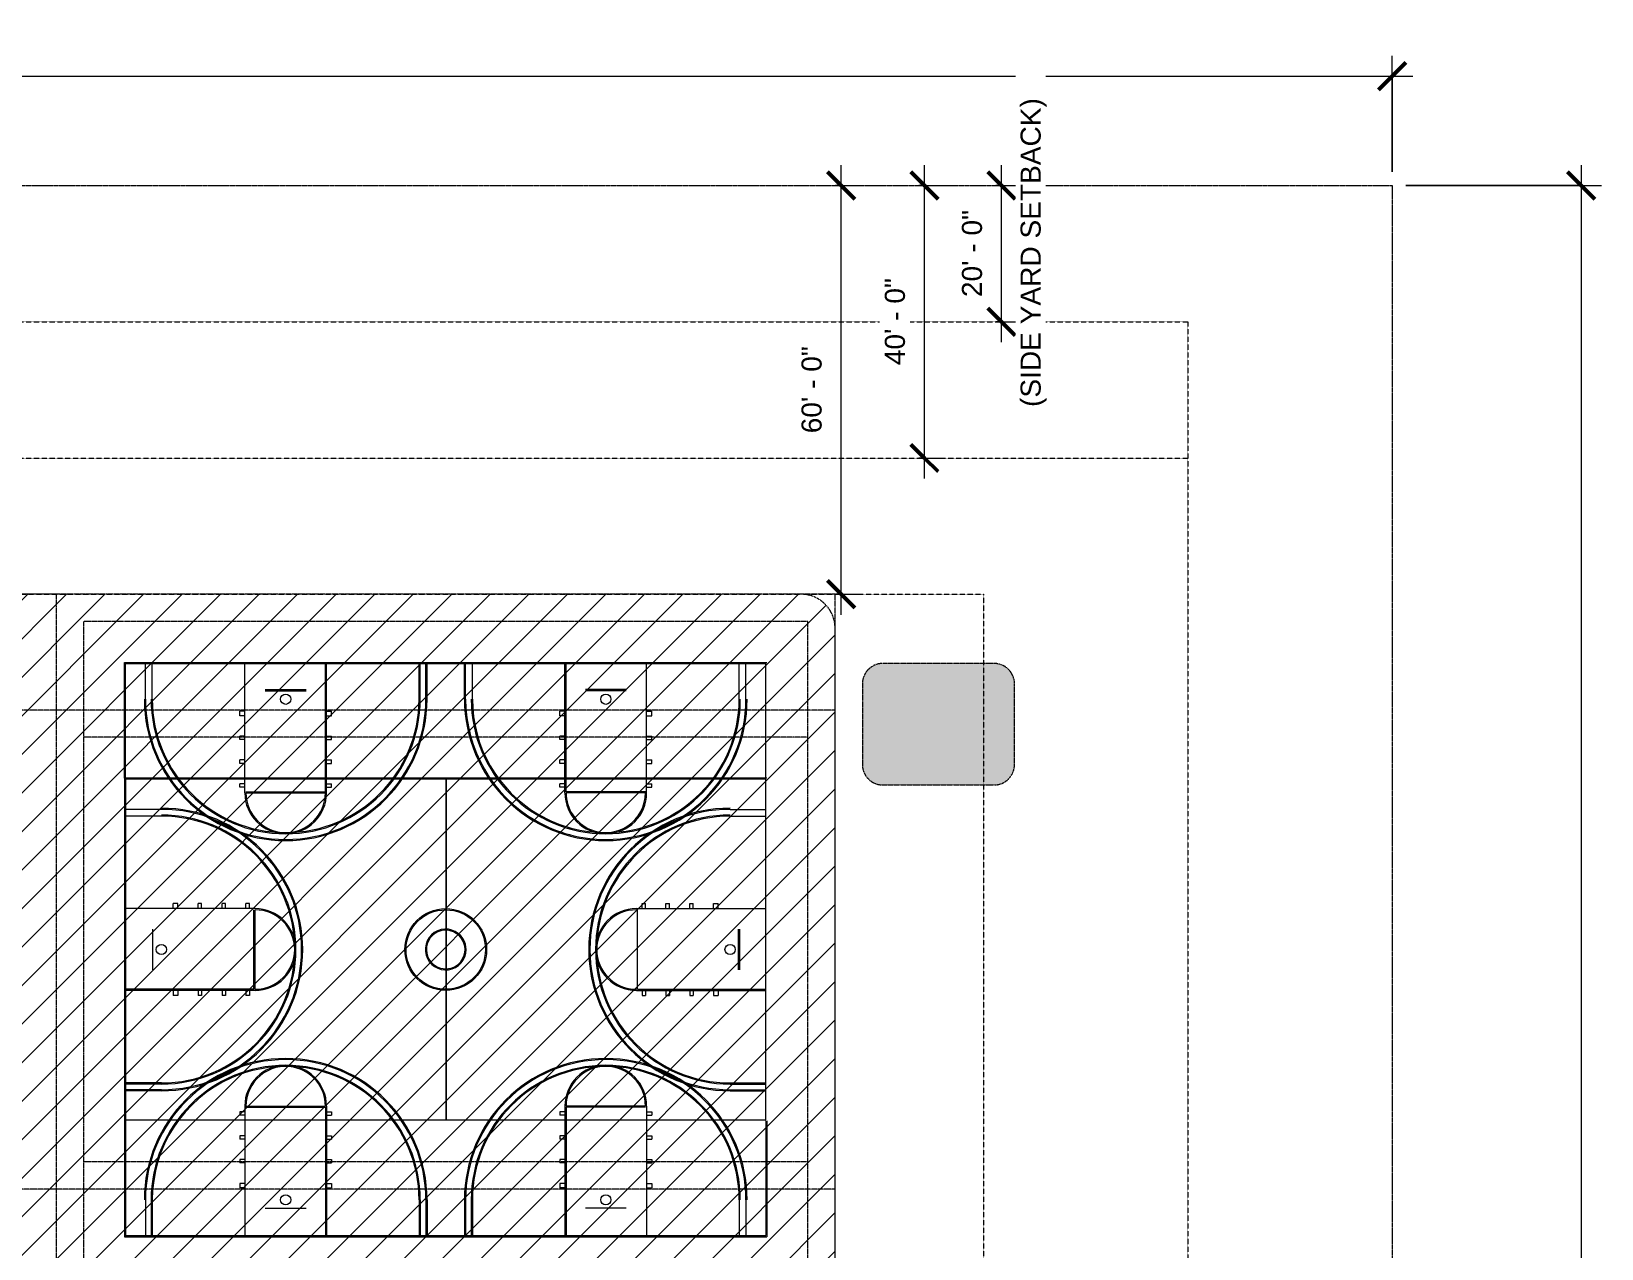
# Model space of a CAD drawing. Header units: inches. Extents: x 15868 to 47478, y -26121 to 7059.
# Drawn here: x 44711 to 47478, y -21343 to -19198 of the extents above; entities that cross this region are included whole.
import ezdxf

# ---------------------------------------------------------------- set-up
doc = ezdxf.new("R2010")
doc.units = ezdxf.units.IN
doc.header["$MEASUREMENT"] = 0
for name, pattern in [('Center', [1.25, 0.25, -0.1875, 0.625, -0.1875]), ('Hidden', [0.28125, 0.1875, -0.09375]), ('Hidden 1_8_', [0.1875, 0.125, -0.0625])]:
    doc.linetypes.add(name, pattern=pattern)
for name, color, linetype, lineweight in [('A-ANNO-DIMS', 211, 'Continuous', 9), ('A-ANNO-DIMS-384', 211, 'Continuous', 9), ('A-DETL', 90, 'Continuous', 9), ('A-DETL-GENF', 92, 'Continuous', 9), ('A-DETL-HDLN', 90, 'Hidden 1_8_', 9)]:
    doc.layers.add(name, color=color, linetype=linetype, lineweight=lineweight)
doc.styles.add('Arial', font='arial.ttf', dxfattribs={"height": 35.407186})
doc.dimstyles.new('Linear_-_3_32__Arial', dxfattribs={"dimscale": 12, "dimtxt": 36, "dimasz": 4, "dimexe": 3, "dimexo": 2, "dimgap": 2, "dimtad": 1, "dimdec": 0, "dimzin": 1, "dimdsep": 46, "dimlunit": 4, "dimtxsty": 'Arial', "dimblk1": 'OBLIQUE', "dimblk2": 'OBLIQUE', "dimsah": 1, "dimcen": 0.09, "dimdle": 3, "dimazin": 0, "dimtfac": 1, "dimtdec": 4, "dimtix": 1, "dimtmove": 0, "dimatfit": 3, "dimfxl": 1, "dimtvp": 1, "dimtfill": 1, "dimfrac": 2, "dimtolj": 1, "dimtzin": 0, "dimarcsym": 2})

# ---------------------------------------------------------------- blocks, each defined once
blk = doc.blocks.new('DIMBLOCK11-Level 1')
at = {"layer": 'A-ANNO-DIMS-384', "lineweight": 50}
for p, q in [((47441.8, -19470.1), (47417.8, -19446.1)), ((47441.8, -19470.1), (47465.8, -19494.1)), ((47441.8, -25716.4), (47417.8, -25692.4)), ((47441.8, -25716.4), (47465.8, -25740.4))]:
    blk.add_line(p, q, dxfattribs=at)
at = {"layer": 'A-ANNO-DIMS-384'}
for p, q in [((47441.8, -19434.1), (47441.8, -25752.4)), ((47133, -19470.1), (47477.8, -19470.1)), ((47441.8, -19470.1), (47133, -19470.1)), ((47133, -25716.4), (47477.8, -25716.4)), ((47441.8, -25716.4), (47133, -25716.4))]:
    blk.add_line(p, q, dxfattribs=at)
at = {"layer": 'A-ANNO-DIMS-384', "color": 0, "insert": (47371.9, -22683.2), "char_height": 35.41, "width": 216, "attachment_point": 1, "rotation": 90, "line_spacing_factor": 0.938532, "style": 'Arial', "bg_fill": 3, "box_fill_scale": 1.25, "bg_fill_color": 0, "bg_fill_transparency": 0}
blk.add_mtext('520\' - 6"', dxfattribs=at)
blk = doc.blocks.new('_Oblique')
at = {"color": 0, "linetype": 'ByBlock', "lineweight": -2}
blk.add_line((-0.5, -0.5), (0.5, 0.5), dxfattribs=at)
blk = doc.blocks.new('DIMBLOCK13-Level 1')
at = {"layer": 'A-ANNO-DIMS-384'}
for p, q in [((39068.4, -19446.1), (39068.4, -19241.2)), ((47109, -19446.1), (47109, -19241.2)), ((39032.4, -19277.2), (47145, -19277.2)), ((39068.4, -19277.2), (39068.4, -19446.1)), ((47109, -19277.2), (47109, -19446.1))]:
    blk.add_line(p, q, dxfattribs=at)
at = {"layer": 'A-ANNO-DIMS-384', "lineweight": 50}
for p, q in [((39068.4, -19277.2), (39092.4, -19253.2)), ((47109, -19277.2), (47133, -19253.2)), ((39068.4, -19277.2), (39044.4, -19301.2)), ((47109, -19277.2), (47085, -19301.2))]:
    blk.add_line(p, q, dxfattribs=at)
at = {"layer": 'A-ANNO-DIMS-384', "color": 0, "insert": (42998.7, -19207.2), "char_height": 35.41, "width": 216, "attachment_point": 1, "line_spacing_factor": 0.938532, "style": 'Arial', "bg_fill": 3, "box_fill_scale": 1.25, "bg_fill_color": 0, "bg_fill_transparency": 0}
blk.add_mtext('670\' - 1"', dxfattribs=at)
blk = doc.blocks.new('DIMBLOCK14-Level 1')
at = {"layer": 'A-ANNO-DIMS-384', "lineweight": 50}
for p, q in [((46138.2, -19470.1), (46114.2, -19446.1)), ((46138.2, -19470.1), (46162.2, -19494.1)), ((46138.2, -20190.1), (46114.2, -20166.1)), ((46138.2, -20190.1), (46162.2, -20214.1))]:
    blk.add_line(p, q, dxfattribs=at)
at = {"layer": 'A-ANNO-DIMS-384'}
for p, q in [((46138.2, -20226.1), (46138.2, -19434.1)), ((46128.2, -19470.1), (46174.2, -19470.1)), ((46138.2, -19470.1), (46128.2, -19470.1)), ((46128.2, -20190.1), (46174.2, -20190.1)), ((46138.2, -20190.1), (46128.2, -20190.1))]:
    blk.add_line(p, q, dxfattribs=at)
at = {"layer": 'A-ANNO-DIMS-384', "color": 0, "insert": (46068.2, -19906.5), "char_height": 35.41, "width": 183.434, "attachment_point": 1, "rotation": 90, "line_spacing_factor": 0.938532, "style": 'Arial', "bg_fill": 3, "box_fill_scale": 1.25, "bg_fill_color": 0, "bg_fill_transparency": 0}
blk.add_mtext('60\' - 0"', dxfattribs=at)
blk = doc.blocks.new('DIMBLOCK19-Level 1')
at = {"layer": 'A-ANNO-DIMS-384', "lineweight": 50}
for p, q in [((46284.9, -19470.1), (46260.9, -19446.1)), ((46284.9, -19470.1), (46308.9, -19494.1)), ((46284.9, -19950.1), (46260.9, -19926.1)), ((46284.9, -19950.1), (46308.9, -19974.1))]:
    blk.add_line(p, q, dxfattribs=at)
at = {"layer": 'A-ANNO-DIMS-384'}
for p, q in [((46284.9, -19986.1), (46284.9, -19434.1)), ((46275, -19470.1), (46320.9, -19470.1)), ((46284.9, -19470.1), (46275, -19470.1)), ((46275, -19950.1), (46320.9, -19950.1)), ((46284.9, -19950.1), (46275, -19950.1))]:
    blk.add_line(p, q, dxfattribs=at)
at = {"layer": 'A-ANNO-DIMS-384', "color": 0, "insert": (46215, -19786.5), "char_height": 35.41, "width": 183.434, "attachment_point": 1, "rotation": 90, "line_spacing_factor": 0.938532, "style": 'Arial', "bg_fill": 3, "box_fill_scale": 1.25, "bg_fill_color": 0, "bg_fill_transparency": 0}
blk.add_mtext('40\' - 0"', dxfattribs=at)
blk = doc.blocks.new('DIMBLOCK30-Level 1')
at = {"layer": 'A-ANNO-DIMS-384', "lineweight": 50}
for p, q in [((46420.7, -19470.1), (46396.7, -19446.1)), ((46420.7, -19470.1), (46444.7, -19494.1)), ((46420.7, -19710.1), (46396.7, -19686.1)), ((46420.7, -19710.1), (46444.7, -19734.1))]:
    blk.add_line(p, q, dxfattribs=at)
at = {"layer": 'A-ANNO-DIMS-384'}
for p, q in [((46420.7, -19746.1), (46420.7, -19434.1)), ((46410.8, -19470.1), (46456.7, -19470.1)), ((46420.7, -19470.1), (46410.8, -19470.1)), ((46410.8, -19710.1), (46456.7, -19710.1)), ((46420.7, -19710.1), (46410.8, -19710.1))]:
    blk.add_line(p, q, dxfattribs=at)
at = {"layer": 'A-ANNO-DIMS-384', "color": 0, "attachment_point": 1, "rotation": 90, "line_spacing_factor": 0.938532, "style": 'Arial', "bg_fill": 3, "box_fill_scale": 1.25, "bg_fill_color": 0, "bg_fill_transparency": 0}
for s, insert, char_height, width in [('(SIDE YARD SETBACK)', (46454.2, -19860.1), 35.407, 648), ('20\' - 0"', (46350.8, -19666.5), 35.41, 183.434)]:
    blk.add_mtext(s, dxfattribs=dict(at, insert=insert, char_height=char_height, width=width))

msp = doc.modelspace()

# ---------------------------------------------------------------- hatches: boundary and pattern name
at = {"layer": 'A-DETL-GENF'}
h = msp.add_hatch(dxfattribs=at)
h.set_pattern_fill('FP_1', color=9, style=0, pattern_type=2)
h.set_pattern_definition([(45, (0, 0), (-33.941125, 33.941125), [])])
h.paths.add_polyline_path([(44759, -22616.1), (46067.4, -22616.1), (46072.6, -22615.8), (46077.8, -22615.1), (46082.9, -22614), (46087.9, -22612.4), (46093.1, -22610.2), (46097.4, -22608), (46101.8, -22605.2), (46106, -22602), (46109.8, -22598.5), (46113.4, -22594.6), (46116.5, -22590.5), (46119.4, -22586.1), (46121.8, -22581.4), (46123.8, -22576.6), (46125.3, -22571.6), (46126.5, -22566.5), (46127.2, -22561.3), (46127.4, -22556.1), (46127.4, -20250.1), (46127.2, -20244.8), (46126.5, -20239.6), (46125.3, -20234.5), (46123.8, -20229.5), (46121.8, -20224.7), (46119.4, -20220.1), (46116.5, -20215.6), (46113.4, -20211.5), (46109.8, -20207.6), (46106, -20204.1), (46101.8, -20200.9), (46097.4, -20198.1), (46092.7, -20195.7), (46087.9, -20193.7), (46082.9, -20192.1), (46077.8, -20191), (46072.6, -20190.3), (46067.4, -20190.1), (41636.4, -20190.1), (41631.2, -20190.3), (41626, -20191), (41620.4, -20192.2), (41615.9, -20193.7), (41611, -20195.7), (41606.4, -20198.1), (41602, -20200.9), (41597.8, -20204.1), (41594, -20207.6), (41590.4, -20211.5), (41587.2, -20215.6), (41584.4, -20220.1), (41582, -20224.7), (41580, -20229.5), (41578.4, -20234.5), (41577.3, -20239.6), (41576.6, -20244.8), (41576.4, -20250.1), (41576.4, -21031.9), (41576.6, -21027.9), (41577.3, -21023.9), (41578.4, -21020), (41580, -21016.3), (41581.9, -21012.8), (41584.2, -21009.5), (41586.9, -21006.5), (41589.9, -21003.8), (41593.2, -21001.4), (41596.8, -20999.5), (41600.5, -20997.9), (41604.4, -20996.8), (41608.4, -20996.2), (41612.4, -20995.9), (41831.7, -20995.9), (41835.7, -20996.2), (41839.7, -20996.8), (41843.6, -20997.9), (41847.3, -20999.5), (41850.9, -21001.4), (41854.2, -21003.8), (41857.2, -21006.5), (41859.9, -21009.5), (41862.2, -21012.8), (41864.1, -21016.3), (41865.7, -21020), (41866.8, -21023.9), (41867.5, -21027.9), (41867.7, -21031.9), (41867.7, -21380.1), (41867.5, -21384.1), (41866.8, -21388.1), (41865.7, -21391.9), (41864.1, -21395.7), (41862.2, -21399.2), (41859.9, -21402.5), (41857.2, -21405.5), (41854.2, -21408.2), (41850.9, -21410.5), (41847.3, -21412.5), (41843.6, -21414), (41839.7, -21415.2), (41835.7, -21415.8), (41834.7, -21416.1), (44755.4, -21416.1), (44755.4, -22616.1)], flags=0)
h.paths.add_polyline_path([(41604.9, -21416.1), (41610.3, -21415.9), (41607.1, -21415.6), (41604.1, -21415.1), (41600.5, -21414), (41596.8, -21412.5), (41592.6, -21410.1), (41589.9, -21408.2), (41586.9, -21405.5), (41583.4, -21401.3), (41581.7, -21398.7), (41580, -21395.7), (41578.4, -21391.9), (41577.3, -21388.1), (41576.5, -21382.6), (41576.6, -21386), (41576.7, -21388.1), (41577.7, -21394.3), (41578.4, -21397.6), (41580, -21402.6), (41582, -21407.4), (41584.7, -21412.5), (41587.1, -21416.1), (41602.5, -21416.1)], flags=0)
msp.add_hatch(color=7, dxfattribs=at).paths.add_polyline_path([(46211.4, -20526.1), (46407.5, -20526.1), (46411.5, -20525.8), (46415.5, -20525.2), (46419.3, -20524), (46423.1, -20522.5), (46426.6, -20520.5), (46429.9, -20518.2), (46432.9, -20515.5), (46435.6, -20512.5), (46437.9, -20509.2), (46439.9, -20505.7), (46441.4, -20501.9), (46442.6, -20498.1), (46443.2, -20494.1), (46443.5, -20490.1), (46443.5, -20348.1), (46443.2, -20344), (46442.6, -20340), (46441.4, -20336.2), (46439.9, -20332.4), (46437.9, -20328.9), (46435.6, -20325.6), (46432.9, -20322.6), (46429.9, -20319.9), (46426.6, -20317.6), (46423.1, -20315.6), (46419.3, -20314.1), (46415.5, -20313), (46411.5, -20312.3), (46407.5, -20312.1), (46211.4, -20312.1), (46207.4, -20312.3), (46203.4, -20313), (46199.5, -20314.1), (46195.8, -20315.6), (46192.2, -20317.6), (46188.9, -20319.9), (46185.9, -20322.6), (46183.2, -20325.6), (46180.9, -20328.9), (46179, -20332.4), (46177.3, -20336.5), (46176.3, -20340), (46175.6, -20344), (46175.4, -20348.1), (46175.4, -20490.1), (46175.6, -20494.1), (46176.3, -20498.1), (46177.4, -20501.9), (46179, -20505.7), (46180.9, -20509.2), (46183.2, -20512.5), (46185.9, -20515.5), (46188.9, -20518.2), (46192.2, -20520.5), (46195.8, -20522.5), (46199.5, -20524), (46203.4, -20525.2), (46207.4, -20525.8)], flags=0)

# ---------------------------------------------------------------- linework, layer by layer
at = {"layer": 'A-DETL', "linetype": 'Center', "lineweight": 15}
for p, q in [((39068.4, -19470.1), (47109, -19470.1)), ((47109, -19470.1), (47109, -25716.4))]:
    msp.add_line(p, q, dxfattribs=at)
at = {"layer": 'A-DETL', "linetype": 'Hidden', "lineweight": 15}
for p, q in [((39488.4, -19710.1), (46749, -19710.1)), ((46749, -19710.1), (46749, -25564.5)), ((39488.4, -19950.1), (46749, -19950.1)), ((41636.4, -20190.1), (46067.4, -20190.1)), ((46067.4, -20190.1), (46389, -20190.1)), ((46389, -20190.1), (46389, -22712.1))]:
    msp.add_line(p, q, dxfattribs=at)
at = {"layer": 'A-DETL'}
for p, q in [((44875.4, -20514.1), (44875.4, -20310.1)), ((44875.4, -20310.1), (46007.4, -20310.1)), ((44877.4, -20514.1), (44877.4, -20312.1)), ((44877.4, -20312.1), (46005.4, -20312.1)), ((44912.4, -20375.1), (44912.4, -20312.1)), ((44924.4, -20375.1), (44924.4, -20312.1)), ((45087.4, -20540.1), (45087.4, -20312.1)), ((45229.4, -20538.1), (45229.4, -20312.1)), ((45231.4, -20540.1), (45231.4, -20312.1)), ((45394.4, -20375.1), (45394.4, -20312.1)), ((45396.4, -20375.1), (45396.4, -20312.1)), ((45406.4, -20375.1), (45406.4, -20312.1)), ((45408.4, -20375.1), (45408.4, -20312.1)), ((45474.4, -20375.1), (45474.4, -20312.1)), ((45476.4, -20375.1), (45476.4, -20312.1)), ((45488.4, -20375.1), (45488.4, -20312.1)), ((45651.4, -20540.1), (45651.4, -20312.1)), ((45653.4, -20538.1), (45653.4, -20312.1)), ((45795.4, -20540.1), (45795.4, -20312.1)), ((45958.4, -20375.1), (45958.4, -20312.1)), ((45970.4, -20375.1), (45970.4, -20312.1)), ((46005.4, -20514.1), (46005.4, -20312.1)), ((45123.4, -20358.1), (45195.4, -20358.1)), ((45123.4, -20360.1), (45195.4, -20360.1)), ((45759.4, -20358.1), (45687.4, -20358.1)), ((45759.4, -20360.1), (45687.4, -20360.1)), ((45087.4, -20396.1), (45078.4, -20396.1)), ((45078.4, -20404.1), (45078.4, -20396.1)), ((45087.4, -20404.1), (45078.4, -20404.1)), ((45231.4, -20396.1), (45240.4, -20396.1)), ((45231.4, -20404.1), (45240.4, -20404.1)), ((45240.4, -20404.1), (45240.4, -20396.1)), ((45651.4, -20396.1), (45642.4, -20396.1)), ((45642.4, -20404.1), (45642.4, -20396.1)), ((45651.4, -20404.1), (45642.4, -20404.1)), ((45795.4, -20396.1), (45804.4, -20396.1)), ((45795.4, -20404.1), (45804.4, -20404.1)), ((45804.4, -20404.1), (45804.4, -20396.1)), ((45087.4, -20440.1), (45078.4, -20440.1)), ((45078.4, -20446.1), (45078.4, -20440.1)), ((45231.4, -20440.1), (45240.4, -20440.1)), ((45240.4, -20446.1), (45240.4, -20440.1)), ((45651.4, -20440.1), (45642.4, -20440.1)), ((45642.4, -20446.1), (45642.4, -20440.1)), ((45795.4, -20440.1), (45804.4, -20440.1)), ((45804.4, -20446.1), (45804.4, -20440.1)), ((45087.4, -20446.1), (45078.4, -20446.1)), ((45231.4, -20446.1), (45240.4, -20446.1)), ((45651.4, -20446.1), (45642.4, -20446.1)), ((45795.4, -20446.1), (45804.4, -20446.1)), ((45087.4, -20482.1), (45078.4, -20482.1)), ((45078.4, -20488.1), (45078.4, -20482.1)), ((45087.4, -20488.1), (45078.4, -20488.1)), ((45231.4, -20482.1), (45240.4, -20482.1)), ((45231.4, -20488.1), (45240.4, -20488.1)), ((45240.4, -20488.1), (45240.4, -20482.1)), ((45651.4, -20482.1), (45642.4, -20482.1)), ((45642.4, -20488.1), (45642.4, -20482.1)), ((45651.4, -20488.1), (45642.4, -20488.1)), ((45795.4, -20482.1), (45804.4, -20482.1)), ((45795.4, -20488.1), (45804.4, -20488.1)), ((45804.4, -20488.1), (45804.4, -20482.1)), ((46007.4, -20514.1), (44875.4, -20514.1)), ((44875.4, -20514.1), (44875.4, -21118.1)), ((44877.4, -20516.1), (44877.4, -21116.1)), ((46005.4, -20516.1), (44877.4, -20516.1)), ((45087.4, -20524.1), (45078.4, -20524.1)), ((45078.4, -20530.1), (45078.4, -20524.1)), ((45231.4, -20524.1), (45240.4, -20524.1)), ((45240.4, -20530.1), (45240.4, -20524.1)), ((45441.4, -20516.1), (45441.4, -21116.1)), ((45442.4, -20516.1), (45442.4, -21116.1)), ((45651.4, -20524.1), (45642.4, -20524.1)), ((45642.4, -20530.1), (45642.4, -20524.1)), ((45795.4, -20524.1), (45804.4, -20524.1)), ((45804.4, -20530.1), (45804.4, -20524.1)), ((46005.4, -21116.1), (46005.4, -20516.1)), ((45087.4, -20530.1), (45078.4, -20530.1)), ((45089.4, -20538.1), (45229.4, -20538.1)), ((45089.4, -20540.1), (45229.4, -20540.1)), ((45231.4, -20530.1), (45240.4, -20530.1)), ((45651.4, -20530.1), (45642.4, -20530.1)), ((45793.4, -20538.1), (45653.4, -20538.1)), ((45793.4, -20540.1), (45653.5, -20540.1)), ((45795.4, -20530.1), (45804.4, -20530.1)), ((44940.4, -20569.1), (44877.4, -20569.1)), ((44940.4, -20581.1), (44877.4, -20581.1)), ((45942.4, -20569.1), (46005.4, -20569.1)), ((45942.4, -20581.1), (46005.4, -20581.1)), ((45105.4, -20744.1), (44877.4, -20744.1)), ((44961.4, -20744.1), (44961.4, -20735.1)), ((44969.4, -20735.1), (44961.4, -20735.1)), ((44969.4, -20744.1), (44969.4, -20735.1)), ((45005.4, -20744.1), (45005.4, -20735.1)), ((45011.4, -20735.1), (45005.4, -20735.1)), ((45011.4, -20744.1), (45011.4, -20735.1)), ((45047.4, -20744.1), (45047.4, -20735.1)), ((45053.4, -20735.1), (45047.4, -20735.1)), ((45053.4, -20744.1), (45053.4, -20735.1)), ((45089.4, -20744.1), (45089.4, -20735.1)), ((45095.4, -20735.1), (45089.4, -20735.1)), ((45095.4, -20744.1), (45095.4, -20735.1)), ((45103.4, -20886.1), (45103.4, -20746.1)), ((45105.4, -20886.1), (45105.4, -20746.1)), ((45777.4, -20744.1), (46005.4, -20744.1)), ((45779.4, -20886.1), (45779.4, -20746.1)), ((45787.4, -20735.1), (45793.4, -20735.1)), ((45787.4, -20744.1), (45787.4, -20735.1)), ((45793.4, -20744.1), (45793.4, -20735.1)), ((45829.4, -20735.1), (45835.4, -20735.1)), ((45829.4, -20744.1), (45829.4, -20735.1)), ((45835.4, -20744.1), (45835.4, -20735.1)), ((45871.4, -20735.1), (45877.4, -20735.1)), ((45871.4, -20744.1), (45871.4, -20735.1)), ((45877.4, -20744.1), (45877.4, -20735.1)), ((45913.4, -20735.1), (45921.4, -20735.1)), ((45913.4, -20744.1), (45913.4, -20735.1)), ((45921.4, -20744.1), (45921.4, -20735.1)), ((44925.4, -20852.1), (44925.4, -20780.1)), ((45957.4, -20852.1), (45957.4, -20780.1)), ((45959.4, -20852.1), (45959.4, -20780.1)), ((45103.4, -20886.1), (44877.4, -20886.1)), ((45105.4, -20888.1), (44877.4, -20888.1)), ((44961.4, -20888.1), (44961.4, -20897.1)), ((44969.4, -20897.1), (44961.4, -20897.1)), ((44969.4, -20888.1), (44969.4, -20897.1)), ((45005.4, -20888.1), (45005.4, -20897.1)), ((45011.4, -20897.1), (45005.4, -20897.1)), ((45011.4, -20888.1), (45011.4, -20897.1)), ((45047.4, -20888.1), (45047.4, -20897.1)), ((45053.4, -20897.1), (45047.4, -20897.1)), ((45053.4, -20888.1), (45053.4, -20897.1)), ((45089.4, -20888.1), (45089.4, -20897.1)), ((45095.4, -20897.1), (45089.4, -20897.1)), ((45095.4, -20888.1), (45095.4, -20897.1)), ((45777.4, -20888.1), (46005.4, -20888.1)), ((45779.4, -20886.1), (46005.4, -20886.1)), ((45787.4, -20888.1), (45787.4, -20897.1)), ((45787.4, -20897.1), (45793.4, -20897.1)), ((45793.4, -20888.1), (45793.4, -20897.1)), ((45829.4, -20888.1), (45829.4, -20897.1)), ((45829.4, -20897.1), (45835.4, -20897.1)), ((45835.4, -20888.1), (45835.4, -20897.1)), ((45871.4, -20888.1), (45871.4, -20897.1)), ((45871.4, -20897.1), (45877.4, -20897.1)), ((45877.4, -20888.1), (45877.4, -20897.1)), ((45913.4, -20888.1), (45913.4, -20897.1)), ((45913.4, -20897.1), (45921.4, -20897.1)), ((45921.4, -20888.1), (45921.4, -20897.1)), ((44940.4, -21051.1), (44877.4, -21051.1)), ((45942.4, -21051.1), (46005.4, -21051.1)), ((44940.4, -21053.1), (44877.4, -21053.1)), ((44940.4, -21063.1), (44877.4, -21063.1)), ((44940.4, -21065.1), (44877.4, -21065.1)), ((45942.4, -21053.1), (46005.4, -21053.1)), ((45942.4, -21063.1), (46005.4, -21063.1)), ((45942.4, -21065.1), (46005.4, -21065.1)), ((45078.4, -21102.1), (45078.4, -21108.1)), ((45087.4, -21102.1), (45078.4, -21102.1)), ((45087.4, -21092.1), (45087.4, -21320.1)), ((45089.4, -21092.1), (45229.4, -21092.1)), ((45089.4, -21094.1), (45229.4, -21094.1)), ((45229.4, -21094.1), (45229.4, -21320.1)), ((45231.4, -21092.1), (45231.4, -21320.1)), ((45231.4, -21102.1), (45240.4, -21102.1)), ((45240.4, -21102.1), (45240.4, -21108.1)), ((45642.4, -21102.1), (45642.4, -21108.1)), ((45651.4, -21102.1), (45642.4, -21102.1)), ((45651.4, -21092.1), (45651.4, -21320.1)), ((45793.4, -21092.1), (45653.4, -21092.1)), ((45793.4, -21094.1), (45653.4, -21094.1)), ((45653.4, -21094.1), (45653.4, -21320.1)), ((45795.4, -21092.1), (45795.4, -21320.1)), ((45795.4, -21102.1), (45804.4, -21102.1)), ((45804.4, -21102.1), (45804.4, -21108.1)), ((44875.4, -21118.1), (44875.4, -21322.1)), ((44877.4, -21116.1), (46005.4, -21116.1)), ((44877.4, -21118.1), (44877.4, -21320.1)), ((45087.4, -21108.1), (45078.4, -21108.1)), ((45231.4, -21108.1), (45240.4, -21108.1)), ((45651.4, -21108.1), (45642.4, -21108.1)), ((45795.4, -21108.1), (45804.4, -21108.1)), ((46005.4, -21118.1), (46005.4, -21320.1)), ((46007.4, -21118.1), (46007.4, -21322.1)), ((45078.4, -21144.1), (45078.4, -21150.1)), ((45087.4, -21144.1), (45078.4, -21144.1)), ((45087.4, -21150.1), (45078.4, -21150.1)), ((45231.4, -21144.1), (45240.4, -21144.1)), ((45231.4, -21150.1), (45240.4, -21150.1)), ((45240.4, -21144.1), (45240.4, -21150.1)), ((45642.4, -21144.1), (45642.4, -21150.1)), ((45651.4, -21144.1), (45642.4, -21144.1)), ((45651.4, -21150.1), (45642.4, -21150.1)), ((45795.4, -21144.1), (45804.4, -21144.1)), ((45795.4, -21150.1), (45804.4, -21150.1)), ((45804.4, -21144.1), (45804.4, -21150.1)), ((45078.4, -21186.1), (45078.4, -21192.1)), ((45087.4, -21186.1), (45078.4, -21186.1)), ((45231.4, -21186.1), (45240.4, -21186.1)), ((45240.4, -21186.1), (45240.4, -21192.1)), ((45642.4, -21186.1), (45642.4, -21192.1)), ((45651.4, -21186.1), (45642.4, -21186.1)), ((45795.4, -21186.1), (45804.4, -21186.1)), ((45804.4, -21186.1), (45804.4, -21192.1)), ((45087.4, -21192.1), (45078.4, -21192.1)), ((45231.4, -21192.1), (45240.4, -21192.1)), ((45651.4, -21192.1), (45642.4, -21192.1)), ((45795.4, -21192.1), (45804.4, -21192.1)), ((45078.4, -21228.1), (45078.4, -21236.1)), ((45087.4, -21228.1), (45078.4, -21228.1)), ((45087.4, -21236.1), (45078.4, -21236.1)), ((45231.4, -21228.1), (45240.4, -21228.1)), ((45231.4, -21236.1), (45240.4, -21236.1)), ((45240.4, -21228.1), (45240.4, -21236.1)), ((45642.4, -21228.1), (45642.4, -21236.1)), ((45651.4, -21228.1), (45642.4, -21228.1)), ((45651.4, -21236.1), (45642.4, -21236.1)), ((45795.4, -21228.1), (45804.4, -21228.1)), ((45795.4, -21236.1), (45804.4, -21236.1)), ((45804.4, -21228.1), (45804.4, -21236.1)), ((44912.4, -21257.1), (44912.4, -21320.1)), ((44922.4, -21257.1), (44922.4, -21320.1)), ((44924.4, -21257.1), (44924.4, -21320.1)), ((45123.4, -21272.1), (45195.4, -21272.1)), ((45394.4, -21257.1), (45394.4, -21320.1)), ((45396.4, -21257.1), (45396.4, -21320.1)), ((45406.4, -21257.1), (45406.4, -21320.1)), ((45408.4, -21257.1), (45408.4, -21320.1)), ((45474.4, -21257.1), (45474.4, -21320.1)), ((45476.4, -21257.1), (45476.4, -21320.1)), ((45486.4, -21257.1), (45486.4, -21320.1)), ((45488.4, -21257.1), (45488.4, -21320.1)), ((45759.4, -21272.1), (45687.4, -21272.1)), ((45958.4, -21257.1), (45958.4, -21320.1)), ((45970.4, -21257.1), (45970.4, -21320.1)), ((44875.4, -21322.1), (46007.4, -21322.1)), ((44877.4, -21320.1), (46005.4, -21320.1))]:
    msp.add_line(p, q, dxfattribs=at)
for centre, radius in [((45159.4, -20375.1), 9), ((45723.4, -20375.1), 9), ((45441.4, -20816.1), 72), ((45441.4, -20816.1), 70), ((44940.4, -20816.1), 9), ((45942.4, -20816.1), 9), ((45159.4, -21257.1), 9), ((45723.4, -21257.1), 9)]:
    msp.add_circle(centre, radius, dxfattribs=at)
for centre, radius, start, end in [((45159.4, -20375.1), 249, 180, 270), ((45159.4, -20375.1), 247, 180, 270), ((45159.4, -20375.1), 237, 180, 270), ((45159.4, -20375.1), 235, 180, 270), ((45159.4, -20375.1), 247, 270, 360), ((45159.4, -20375.1), 249, 270, 360), ((45159.4, -20375.1), 235, 270, 0), ((45159.4, -20375.1), 237, 270, 0), ((45723.4, -20375.1), 249, 180, 270), ((45723.4, -20375.1), 247, 180, 240), ((45723.4, -20375.1), 237, 180, 270), ((45723.4, -20375.1), 235, 180, 240), ((45723.4, -20375.1), 247, 270, 0), ((45723.4, -20375.1), 249, 270, 0), ((45723.4, -20375.1), 235, 270, 0), ((45723.4, -20375.1), 237, 270, 357.2054), ((45723.4, -20375.1), 237, 357.2467, 0), ((45159.4, -20540.1), 72, 180, 0), ((45159.4, -20540.1), 70, 180, 0), ((45723.4, -20540.1), 72, 180, 360), ((45723.4, -20540.1), 70, 180.078, 247.5), ((45723.4, -20540.1), 70, 247.5268, 0), ((44940.4, -20816.1), 249, 0, 90), ((44940.4, -20816.1), 247, 0, 90), ((44940.4, -20816.1), 237, 0, 90), ((44940.4, -20816.1), 235, 0, 90), ((45723.4, -20375.1), 235, 240.0367, 270), ((45942.4, -20816.1), 249, 90, 180), ((45942.4, -20816.1), 247, 90, 180), ((45942.4, -20816.1), 237, 90, 180), ((45942.4, -20816.1), 235, 90, 180), ((45723.4, -20375.1), 247, 240.0022, 270), ((45105.4, -20816.1), 72, 270, 90), ((45105.4, -20816.1), 70, 270, 90), ((45777.4, -20816.1), 72, 90, 270), ((45777.4, -20816.1), 70, 90, 270), ((45441.4, -20816.1), 36, 31.3043, 0), ((45441.4, -20816.1), 34, 0, 229.0909), ((45441.4, -20816.1), 36, 0, 31.0938), ((44940.4, -20816.1), 247, 270, 0), ((44940.4, -20816.1), 249, 270, 0), ((44940.4, -20816.1), 235, 270, 0), ((44940.4, -20816.1), 237, 270, 0), ((45441.4, -20816.1), 34, 229.1817, 0), ((45942.4, -20816.1), 249, 180, 270), ((45942.4, -20816.1), 247, 180, 270), ((45942.4, -20816.1), 237, 180, 270), ((45942.4, -20816.1), 235, 180, 270), ((45159.4, -21257.1), 249, 90, 180), ((45159.4, -21257.1), 247, 90, 180), ((45159.4, -21257.1), 237, 90, 180), ((45159.4, -21257.1), 235, 90, 113.9556), ((45159.4, -21092.1), 72, 0, 180), ((45159.4, -21092.1), 70, 78.8871, 180), ((45159.4, -21257.1), 249, 360, 90), ((45159.4, -21257.1), 247, 360, 90), ((45159.4, -21257.1), 237, 0, 90), ((45159.4, -21257.1), 235, 0, 90), ((45159.4, -21092.1), 70, 0, 78.75), ((45723.4, -21257.1), 249, 90, 180), ((45723.4, -21257.1), 247, 90, 180), ((45723.4, -21257.1), 237, 90, 180), ((45723.4, -21257.1), 235, 90, 180), ((45723.4, -21092.1), 72, 0, 180), ((45723.4, -21092.1), 70, 0, 180), ((45723.4, -21257.1), 249, 0, 90), ((45723.4, -21257.1), 247, 0, 90), ((45723.4, -21257.1), 237, 0, 90), ((45723.4, -21257.1), 235, 0, 90), ((45159.4, -21257.1), 235, 114, 180)]:
    msp.add_arc(centre, radius, start, end, dxfattribs=at)
at = {"layer": 'A-DETL-HDLN'}
for p, q in [((46067.4, -20190.1), (41636.4, -20190.1)), ((44755.4, -20190.1), (43383.4, -20190.1)), ((44755.4, -21442.1), (44755.4, -20190.1)), ((46067.4, -20190.1), (44755.4, -20190.1)), ((46127.4, -20190.1), (46067.4, -20190.1)), ((46127.4, -20250.1), (46127.4, -20190.1)), ((44803.4, -20238.1), (44803.4, -21394.1)), ((46079.4, -20238.1), (44803.4, -20238.1)), ((46079.4, -21394.1), (46079.4, -20238.1)), ((46127.4, -21442.1), (46127.4, -20250.1)), ((46127.4, -22556.1), (46127.4, -20250.1)), ((46407.5, -20312.1), (46211.4, -20312.1)), ((46175.4, -20348.1), (46175.4, -20490.1)), ((46443.5, -20490.1), (46443.5, -20348.1)), ((44755.4, -20394.1), (43383.4, -20394.1)), ((46127.4, -20394.1), (44755.4, -20394.1)), ((46079.4, -20442.1), (44803.4, -20442.1)), ((46211.4, -20526.1), (46407.5, -20526.1)), ((46079.4, -21190.1), (44803.4, -21190.1)), ((44755.4, -21238.1), (43383.4, -21238.1)), ((46127.4, -21238.1), (44755.4, -21238.1))]:
    msp.add_line(p, q, dxfattribs=at)
for centre, radius, start, end in [((46067.4, -20250.1), 60, 0, 90), ((46211.4, -20348.1), 36, 90, 180), ((46407.5, -20348.1), 36, 0, 90), ((46211.4, -20490.1), 36, 180, 270), ((46407.5, -20490.1), 36, 270, 0)]:
    msp.add_arc(centre, radius, start, end, dxfattribs=at)

# ---------------------------------------------------------------- next in the draw order: dimensions: what is measured, and where the dimension line sits
at = {"layer": 'A-ANNO-DIMS'}
dim = msp.add_linear_dim(base=(47441.8, -25716.4), p1=(47109, -19470.1), p2=(47109, -25716.4), angle=90, dimstyle='Linear_-_3_32__Arial', override={"dimpost": '<>', "dimfxl": 6246.36}, dxfattribs=at)
dim.commit()
dim.dimension.update_dxf_attribs({"geometry": 'DIMBLOCK11-Level 1', "text_midpoint": (47399.7, -22593.2)})

# ---------------------------------------------------------------- next in the draw order: dimensions: what is measured, and where the dimension line sits
dim = msp.add_linear_dim(base=(47109, -19277.2), p1=(39068.4, -19470.1), p2=(47109, -19470.1), dimstyle='Linear_-_3_32__Arial', override={"dimpost": '<>', "dimfxl": 8040.6}, dxfattribs=at)
dim.commit()
dim.dimension.update_dxf_attribs({"geometry": 'DIMBLOCK13-Level 1', "text_midpoint": (43088.7, -19235.1)})

# ---------------------------------------------------------------- next in the draw order: dimensions: what is measured, and where the dimension line sits
dim = msp.add_linear_dim(base=(46420.7, -19470.1), p1=(46386.8, -19710.1), p2=(46386.8, -19470.1), angle=90, text='<>\\X(SIDE YARD SETBACK)', dimstyle='Linear_-_3_32__Arial', override={"dimpost": '<>', "dimfxl": 240}, dxfattribs=at)
dim.commit()
dim.dimension.update_dxf_attribs({"geometry": 'DIMBLOCK30-Level 1', "text_midpoint": (46420.7, -19590.1)})
for base, p1, p2, override, picture, middle in [((46138.2, -19470.1), (46104.2, -20190.1), (46104.2, -19470.1), {"dimpost": '<>', "dimfxl": 720}, 'DIMBLOCK14-Level 1', (46096.1, -19830.1)), ((46284.9, -19470.1), (46251, -19950.1), (46251, -19470.1), {"dimpost": '<>', "dimfxl": 480}, 'DIMBLOCK19-Level 1', (46242.9, -19710.1))]:
    dim = msp.add_linear_dim(base=base, p1=p1, p2=p2, angle=90, dimstyle='Linear_-_3_32__Arial', override=override, dxfattribs=at)
    dim.commit()
    dim.dimension.update_dxf_attribs({"geometry": picture, "text_midpoint": middle})

doc.saveas('drawing.dxf')
